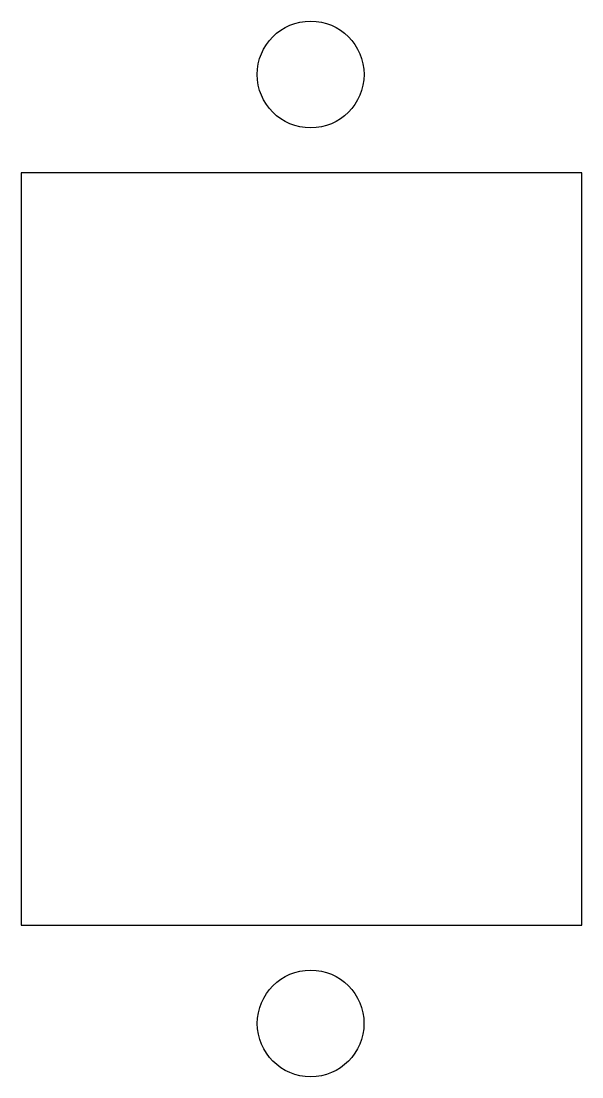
# Model space of a CAD drawing. Header units: inches. Extents: x 2.32 to 2.99, y 5.76 to 7.04.
import ezdxf

# ---------------------------------------------------------------- set-up
doc = ezdxf.new("R2010")
doc.units = ezdxf.units.IN
doc.header["$MEASUREMENT"] = 0

# ---------------------------------------------------------------- blocks, each defined once
blk = doc.blocks.new('USB PANEL PLUG CUTOUT')
at = {"color": 7, "linetype": 'Continuous', "lineweight": 25}
for p, q in [((2.993, 6.8527), (2.318, 6.8527)), ((2.318, 6.8527), (2.318, 5.9477)), ((2.993, 5.9477), (2.993, 6.8527)), ((2.318, 5.9477), (2.993, 5.9477))]:
    blk.add_line(p, q, dxfattribs=at)
for centre, radius in [((2.6665, 6.9712), 0.0643), ((2.6665, 5.8292), 0.0642)]:
    blk.add_circle(centre, radius, dxfattribs=at)

msp = doc.modelspace()

# ---------------------------------------------------------------- block references
msp.add_blockref('USB PANEL PLUG CUTOUT', (0, 0))

doc.saveas('drawing.dxf')
